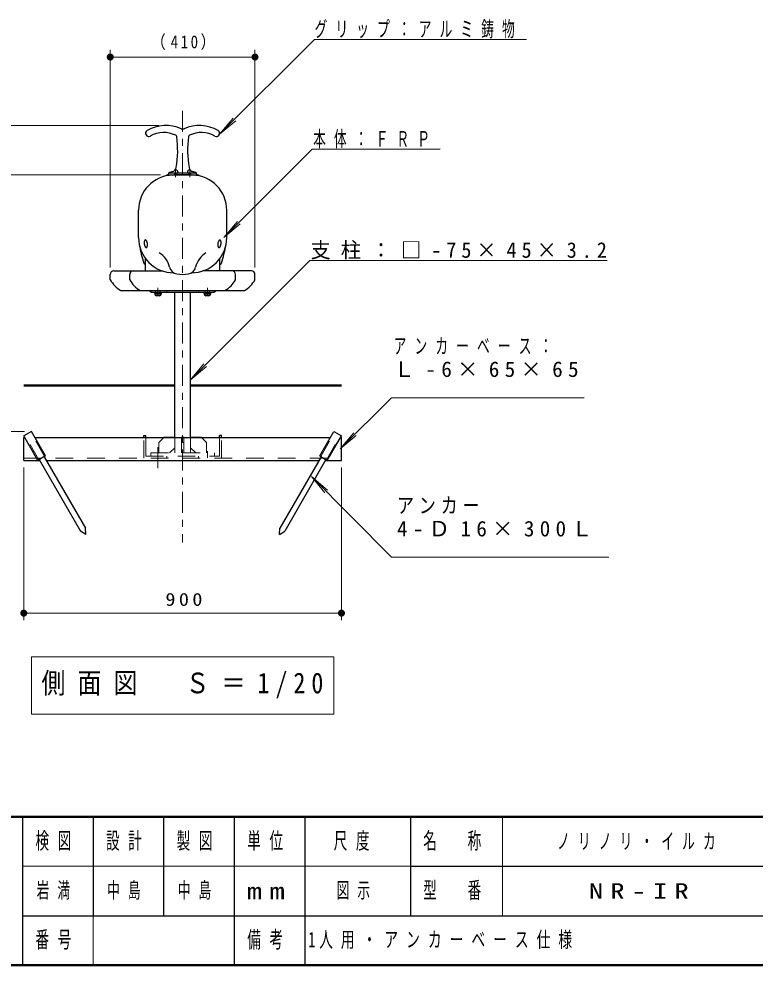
# Model space of a CAD drawing. Units: millimetres on the paper, scale 1:20. Extents: x -385 to 0, y 0 to 267.
# Drawn here: x -243 to -138.7, y 0 to 134.1 of the extents above; entities that cross this region are included whole.
import ezdxf

# ---------------------------------------------------------------- set-up
doc = ezdxf.new("R2010")
doc.units = ezdxf.units.MM
doc.linetypes.add('USER1', pattern=[4.5, 2.5, -2])
doc.linetypes.add('USER2', pattern=[6, 3, -1, 1, -1])
doc.layers.add('LY_1', color=7, linetype='Continuous', lineweight=13)
doc.styles.add('ＭＳ ゴシック', font='')
doc.styles.get('ＭＳ ゴシック').set_extended_font_data('MS Gothic')

# ---------------------------------------------------------------- blocks, each defined once
blk = doc.blocks.new('filled_dot')
at = {"color": 0, "linetype": 'Continuous', "lineweight": -2, "const_width": 1.25}
blk.add_lwpolyline([(-0.625, 0, 1), (0.625, 0, 1)], format="xyb", close=True, dxfattribs=at)

msp = doc.modelspace()

# ---------------------------------------------------------------- linework, layer by layer
at = {"layer": 'LY_1'}
for p, q in [((-201.112, 131.184), (-214.568, 117.737)), ((-201.112, 131.184), (-171.11, 131.184)), ((-230.053, 98.877), (-230.053, 129.691)), ((-209.553, 98.877), (-209.553, 129.691)), ((-230.053, 128.691), (-209.553, 128.691)), ((-214.568, 117.737), (-212.639, 120.034)), ((-214.568, 117.737), (-212.27, 119.664)), ((-223.159, 118.99), (-263.303, 118.99)), ((-201.445, 115.617), (-213.96, 103.102)), ((-201.445, 115.617), (-183.32, 115.617)), ((-222.95, 111.99), (-253.303, 111.99)), ((-213.96, 103.102), (-212.032, 105.4)), ((-213.96, 103.102), (-211.662, 105.03)), ((-201.8, 99.843), (-218.733, 82.911)), ((-201.8, 99.843), (-159.675, 99.843)), ((-218.733, 82.911), (-216.805, 85.209)), ((-218.733, 82.911), (-216.435, 84.839)), ((-190.238, 80.403), (-197.498, 73.142)), ((-190.238, 80.403), (-162.904, 80.403)), ((-242.222, 75.616), (-253.303, 75.616)), ((-197.498, 73.142), (-195.57, 75.441)), ((-197.498, 73.142), (-195.2, 75.071)), ((-242.305, 70.527), (-242.305, 48.881)), ((-197.305, 70.527), (-197.305, 48.881)), ((-201.556, 69.255), (-199.638, 66.949)), ((-201.556, 69.255), (-199.267, 67.317)), ((-190.202, 57.802), (-201.556, 69.255)), ((-190.202, 57.802), (-159.429, 57.802)), ((-197.305, 49.881), (-242.305, 49.881)), ((-241.203, 43.693), (-241.203, 35.56)), ((-198.403, 43.693), (-241.203, 43.693)), ((-198.403, 35.56), (-198.403, 43.693)), ((-241.203, 35.56), (-198.403, 35.56)), ((-174.5, 21), (-174.5, 7)), ((-242.5, 14), (-187.5, 14)), ((-232.5, 7), (-232.5, 0))]:
    msp.add_line(p, q, dxfattribs=at)
at = {"layer": 'LY_1', "linetype": 'USER2'}
for p, q in [((-219.803, 121.09), (-219.803, 59.881)), ((-220.803, 111.669), (-220.803, 112.64)), ((-218.803, 111.669), (-218.803, 112.64)), ((-223.303, 94.989), (-223.303, 95.989)), ((-216.303, 94.989), (-216.303, 95.989)), ((-223.303, 73.421), (-223.303, 70.431)), ((-216.303, 72.827), (-216.303, 71.877))]:
    msp.add_line(p, q, dxfattribs=at)
at = {"layer": 'LY_1', "lineweight": 25}
for p, q in [((-222.126, 111.917), (-222.212, 111.832)), ((-221.95, 111.99), (-217.657, 111.99)), ((-221.803, 111.99), (-221.763, 112.233)), ((-221.698, 112.29), (-217.908, 112.29)), ((-220.478, 112.426), (-220.478, 112.29)), ((-219.128, 112.426), (-219.128, 112.29)), ((-217.803, 111.99), (-217.844, 112.233)), ((-217.48, 111.917), (-217.395, 111.832)), ((-226.053, 103.11), (-226.053, 106.968)), ((-213.553, 103.11), (-213.553, 106.968)), ((-225.174, 99.35), (-225.053, 99.35)), ((-225.053, 98.377), (-225.053, 100.11)), ((-214.553, 98.377), (-214.553, 100.11)), ((-214.432, 99.35), (-214.553, 99.35)), ((-229.553, 98.377), (-222.664, 98.377)), ((-210.053, 98.377), (-216.942, 98.377)), ((-230.053, 97.127), (-230.053, 97.877)), ((-227.303, 97.127), (-227.303, 97.877)), ((-212.303, 97.127), (-212.303, 97.877)), ((-209.553, 97.127), (-209.553, 97.877)), ((-228.553, 95.602), (-211.053, 95.602)), ((-224.303, 95.602), (-224.303, 95.377)), ((-224.303, 95.377), (-215.303, 95.377)), ((-223.828, 95.377), (-223.828, 95.277)), ((-222.778, 95.277), (-223.828, 95.277)), ((-223.763, 95.277), (-223.763, 95.152)), ((-223.306, 95.277), (-223.34, 95.152)), ((-223.266, 95.277), (-223.3, 95.152)), ((-222.843, 95.277), (-222.843, 95.152)), ((-222.778, 95.277), (-222.778, 95.377)), ((-220.928, 82.127), (-220.928, 95.377)), ((-218.678, 82.127), (-218.678, 95.377)), ((-216.828, 95.377), (-216.828, 95.277)), ((-215.778, 95.277), (-216.828, 95.277)), ((-216.763, 95.277), (-216.763, 95.152)), ((-216.306, 95.277), (-216.34, 95.152)), ((-216.266, 95.277), (-216.3, 95.152)), ((-215.843, 95.277), (-215.843, 95.152)), ((-215.778, 95.277), (-215.778, 95.377)), ((-215.303, 95.602), (-215.303, 95.377)), ((-223.763, 95.152), (-222.843, 95.152)), ((-223.753, 95.152), (-223.753, 95.102)), ((-223.103, 94.852), (-223.503, 94.852)), ((-222.853, 95.152), (-222.853, 95.102)), ((-216.763, 95.152), (-215.843, 95.152)), ((-216.753, 95.152), (-216.753, 95.102)), ((-216.103, 94.852), (-216.503, 94.852)), ((-215.853, 95.152), (-215.853, 95.102)), ((-220.928, 74.827), (-220.928, 82.127)), ((-218.678, 74.827), (-218.678, 82.127)), ((-241.222, 75.616), (-242.305, 74.991)), ((-239.222, 72.152), (-241.222, 75.616)), ((-200.387, 72.152), (-198.387, 75.616)), ((-198.387, 75.616), (-197.305, 74.991)), ((-240.305, 71.527), (-242.305, 74.991)), ((-242.305, 71.527), (-242.305, 74.777)), ((-242.305, 74.777), (-242.181, 74.777)), ((-240.738, 74.777), (-198.872, 74.777)), ((-225.305, 75.077), (-225.005, 75.077)), ((-225.305, 74.777), (-225.305, 75.077)), ((-225.005, 74.777), (-225.005, 75.077)), ((-214.301, 75.077), (-214.601, 75.077)), ((-214.601, 74.777), (-214.601, 75.077)), ((-214.301, 74.777), (-214.301, 75.077)), ((-199.305, 71.527), (-197.305, 74.991)), ((-197.429, 74.777), (-197.305, 74.777)), ((-197.305, 71.527), (-197.305, 74.777)), ((-242.305, 71.527), (-240.045, 71.527)), ((-239.222, 72.152), (-240.305, 71.527)), ((-240.11, 71.639), (-234.263, 61.511)), ((-239.417, 72.039), (-233.57, 61.911)), ((-239.121, 71.527), (-200.485, 71.527)), ((-200.189, 72.039), (-206.036, 61.911)), ((-199.496, 71.639), (-205.344, 61.511)), ((-200.387, 72.152), (-199.305, 71.527)), ((-199.561, 71.527), (-197.305, 71.527)), ((-233.506, 61.001), (-233.57, 61.911)), ((-206.1, 61.001), (-206.036, 61.911)), ((-233.506, 61.001), (-234.263, 61.511)), ((-206.1, 61.001), (-205.344, 61.511)), ((-242.5, 21), (-242.5, 0)), ((-232.5, 21), (-232.5, 7)), ((-222.5, 21), (-222.5, 7)), ((-212.5, 21), (-212.5, 0)), ((-202.5, 21), (-202.5, 7)), ((-187.5, 21), (-187.5, 7)), ((-187.5, 14), (-70, 14)), ((-242.5, 7), (0, 7)), ((-202.5, 7), (-202.5, 0))]:
    msp.add_line(p, q, dxfattribs=at)
at = {"layer": 'LY_1', "linetype": 'USER1'}
for p, q in [((-220.978, 111.99), (-220.978, 112.29)), ((-220.628, 111.99), (-220.628, 112.29)), ((-218.978, 111.99), (-218.978, 112.29)), ((-218.628, 111.99), (-218.628, 112.29)), ((-223.628, 95.377), (-223.628, 95.602)), ((-222.978, 95.377), (-222.978, 95.602)), ((-222.028, 95.602), (-222.028, 95.377)), ((-217.578, 95.602), (-217.578, 95.377)), ((-216.628, 95.377), (-216.628, 95.602)), ((-215.978, 95.377), (-215.978, 95.602)), ((-239.361, 72.072), (-241.361, 75.536)), ((-200.249, 72.072), (-198.249, 75.536)), ((-240.166, 71.607), (-242.166, 75.071)), ((-225.305, 71.827), (-225.305, 74.777)), ((-225.005, 72.127), (-225.005, 74.777)), ((-223.178, 74.077), (-222.428, 74.827)), ((-223.178, 74.077), (-223.178, 72.577)), ((-220.928, 74.827), (-222.428, 74.827)), ((-220.928, 72.577), (-220.928, 74.827)), ((-219.953, 74.827), (-219.953, 72.577)), ((-219.653, 74.827), (-219.953, 74.827)), ((-219.653, 74.077), (-219.953, 74.077)), ((-219.653, 72.577), (-219.653, 74.827)), ((-218.678, 74.827), (-217.178, 74.827)), ((-218.678, 72.577), (-218.678, 74.827)), ((-216.428, 74.077), (-217.178, 74.827)), ((-216.428, 74.077), (-216.428, 72.577)), ((-214.601, 72.127), (-214.601, 74.777)), ((-214.301, 71.827), (-214.301, 74.777)), ((-199.443, 71.607), (-197.443, 75.071)), ((-224.303, 72.577), (-215.303, 72.577)), ((-224.303, 72.577), (-224.303, 72.127)), ((-220.928, 73.327), (-221.678, 72.577)), ((-218.678, 73.327), (-217.928, 72.577)), ((-215.303, 72.577), (-215.303, 72.127)), ((-242.305, 71.827), (-197.305, 71.827)), ((-225.005, 72.127), (-214.601, 72.127)), ((-222.055, 71.827), (-222.055, 72.127)), ((-217.551, 71.827), (-217.551, 72.127))]:
    msp.add_line(p, q, dxfattribs=at)
at = {"layer": 'LY_1', "lineweight": 50}
for p, q in [((-242.305, 82.127), (-220.928, 82.127)), ((-218.678, 82.127), (-197.305, 82.127)), ((-385, 21), (0, 21)), ((-385, 0), (0, 0))]:
    msp.add_line(p, q, dxfattribs=at)
at = {"layer": 'LY_1', "lineweight": 25}
for points in [[(-225.091, 102.764), (-225.11, 102.759), (-225.128, 102.75), (-225.145, 102.738), (-225.161, 102.721), (-225.177, 102.7), (-225.191, 102.676), (-225.203, 102.649), (-225.215, 102.618), (-225.224, 102.584), (-225.232, 102.548), (-225.239, 102.509), (-225.244, 102.468), (-225.247, 102.425), (-225.248, 102.38), (-225.247, 102.335), (-225.245, 102.288), (-225.241, 102.241), (-225.235, 102.194), (-225.228, 102.147), (-225.219, 102.101), (-225.208, 102.055), (-225.196, 102.011), (-225.183, 101.969), (-225.168, 101.928), (-225.152, 101.89), (-225.135, 101.855), (-225.117, 101.822), (-225.098, 101.792), (-225.079, 101.765), (-225.059, 101.742), (-225.039, 101.723), (-225.019, 101.708), (-224.999, 101.696), (-224.979, 101.688), (-224.959, 101.685), (-224.939, 101.686), (-224.92, 101.69), (-224.902, 101.699), (-224.885, 101.712), (-224.868, 101.729), (-224.853, 101.749), (-224.839, 101.773), (-224.826, 101.801), (-224.815, 101.832), (-224.806, 101.865), (-224.797, 101.902), (-224.791, 101.941), (-224.786, 101.982), (-224.783, 102.025), (-224.782, 102.07), (-224.782, 102.115), (-224.785, 102.162), (-224.789, 102.209), (-224.795, 102.256), (-224.802, 102.303), (-224.811, 102.349), (-224.822, 102.394), (-224.834, 102.438), (-224.847, 102.481), (-224.862, 102.521), (-224.878, 102.559), (-224.895, 102.595), (-224.913, 102.628), (-224.931, 102.658), (-224.951, 102.684), (-224.97, 102.707), (-224.99, 102.727), (-225.011, 102.742), (-225.031, 102.754), (-225.051, 102.761), (-225.071, 102.765)], [(-214.516, 102.764), (-214.535, 102.765), (-214.555, 102.761), (-214.575, 102.754), (-214.596, 102.742), (-214.616, 102.727), (-214.636, 102.707), (-214.656, 102.684), (-214.675, 102.658), (-214.694, 102.628), (-214.712, 102.595), (-214.728, 102.559), (-214.744, 102.521), (-214.759, 102.481), (-214.773, 102.438), (-214.785, 102.394), (-214.795, 102.349), (-214.804, 102.303), (-214.812, 102.256), (-214.818, 102.209), (-214.822, 102.162), (-214.824, 102.115), (-214.824, 102.07), (-214.823, 102.025), (-214.82, 101.982), (-214.815, 101.941), (-214.809, 101.902), (-214.801, 101.865), (-214.791, 101.832), (-214.78, 101.801), (-214.767, 101.773), (-214.753, 101.749), (-214.738, 101.729), (-214.722, 101.712), (-214.704, 101.699), (-214.686, 101.69), (-214.667, 101.686), (-214.648, 101.685), (-214.628, 101.688), (-214.608, 101.696), (-214.587, 101.708), (-214.567, 101.723), (-214.547, 101.742), (-214.527, 101.765), (-214.508, 101.792), (-214.489, 101.822), (-214.471, 101.855), (-214.454, 101.89), (-214.439, 101.928), (-214.424, 101.969), (-214.41, 102.011), (-214.398, 102.055), (-214.388, 102.101), (-214.379, 102.147), (-214.371, 102.194), (-214.365, 102.241), (-214.361, 102.288), (-214.359, 102.335), (-214.359, 102.38), (-214.36, 102.425), (-214.363, 102.468), (-214.368, 102.509), (-214.374, 102.548), (-214.382, 102.584), (-214.392, 102.618), (-214.403, 102.649), (-214.416, 102.676), (-214.43, 102.7), (-214.445, 102.721), (-214.461, 102.738), (-214.479, 102.75), (-214.497, 102.759)]]:
    msp.add_lwpolyline(points, close=True, dxfattribs=at)
for centre, radius, start, end in [((-224.603, 117.88), 0.45, 121.99795, 301.47495), ((-222.159, 113.689), 5.302, 66.03817, 120.2464), ((-219.803, 118.99), 0.5, 244.90522, 293.96183), ((-217.447, 113.689), 5.302, 59.75359, 113.96183), ((-215.003, 117.88), 0.45, 238.52505, 58.00205), ((-222.476, 114.123), 3.867, 63.93779, 119.52067), ((-220.887, 117.372), 0.25, 7.92634, 63.93779), ((-234.74, 115.444), 14.237, 350.31358, 7.92634), ((-204.866, 115.444), 14.237, 172.07366, 189.68642), ((-218.72, 117.372), 0.25, 116.06221, 172.07366), ((-217.13, 114.123), 3.867, 60.47933, 116.06221), ((-221.445, 113.174), 0.75, 284.97132, 349.8444), ((-220.75, 112.426), 0.272, 0, 132.90123), ((-218.856, 112.426), 0.272, 47.09877, 180), ((-218.161, 113.174), 0.75, 190.1556, 255.02868), ((-221.053, 106.968), 5, 92.04671, 180), ((-221.95, 111.74), 0.25, 90, 135), ((-221.664, 112.216), 0.1, 109.74989, 170.53768), ((-219.803, 107.033), 5.607, 104.97132, 109.74989), ((-219.803, 71.99), 40, 87.95329, 92.04671), ((-218.553, 106.968), 5, 0, 87.95329), ((-219.803, 107.033), 5.607, 70.25011, 75.02868), ((-217.942, 112.216), 0.1, 9.46232, 70.25011), ((-217.657, 111.74), 0.25, 45, 90), ((-221.053, 103.11), 5, 180, 270.05425), ((-183.811, 110.779), 43.023, 191.63528, 195.25265), ((-218.553, 103.11), 5, 269.94575, 0), ((-255.795, 110.779), 43.023, 344.74735, 348.36472), ((-224.843, 98.159), 3.285, 13.20667, 58.08955), ((-214.763, 98.159), 3.285, 121.91045, 166.79333), ((-225.174, 99.5), 0.15, 195.25265, 270), ((-214.432, 99.5), 0.15, 270, 344.74735), ((-229.553, 97.877), 0.5, 90, 180), ((-226.803, 97.877), 0.5, 90, 180), ((-220.428, 99.195), 1.25, 193.20667, 260.40593), ((-219.803, 102.893), 5, 260.40593, 279.59407), ((-219.178, 99.195), 1.25, 279.59407, 346.79333), ((-212.803, 97.877), 0.5, 0, 90), ((-210.053, 97.877), 0.5, 0, 90), ((-226.555, 99.067), 4, 209.01784, 240.03514), ((-223.805, 99.067), 4, 209.01784, 240.03514), ((-215.801, 99.067), 4, 299.96486, 330.98216), ((-213.051, 99.067), 4, 299.96486, 330.98216), ((-224.228, 95.677), 0.3, 194.47751, 270), ((-215.378, 95.677), 0.3, 270, 345.52249), ((-223.503, 95.102), 0.25, 180, 270), ((-223.103, 95.102), 0.25, 270, 0), ((-216.503, 95.102), 0.25, 180, 270), ((-216.103, 95.102), 0.25, 270, 0)]:
    msp.add_arc(centre, radius, start, end, dxfattribs=at)

# ---------------------------------------------------------------- block references
at = {"layer": 'LY_1', "xscale": 0.4, "yscale": 0.4}
for p in [(-230.053, 128.691), (-242.305, 49.881)]:
    msp.add_blockref('filled_dot', p, dxfattribs=at)
at = {"layer": 'LY_1', "xscale": 0.4, "yscale": 0.4, "rotation": 180}
for p in [(-209.553, 128.691), (-197.305, 49.881)]:
    msp.add_blockref('filled_dot', p, dxfattribs=at)

# ---------------------------------------------------------------- texts
at = {"layer": 'LY_1', "style": 'ＭＳ ゴシック'}
for s, insert, char_height, attachment_point in [('\\T1.64;\\W0.6;グリップ：アルミ鋳物', (-201.11, 131.334), 2.199, 7), ('\\T1.33;\\W0.85;（410）', (-219.378, 129.691), 1.833, 8), ('\\T1.64;\\W0.6;本体：ＦＲＰ', (-201.32, 115.767), 2.199, 7), ('\\T1.5;\\W0.95;支柱：□-75×45×3.2', (-201.675, 99.993), 2.199, 7), ('\\T1.64;\\W0.6;アンカーベース：', (-189.904, 88.853), 2.199, 1), ('\\T1.5;Ｌ-6×65×65', (-189.904, 85.553), 2.199, 1), ('\\T1.29;\\W0.8;アンカー', (-189.429, 66.252), 2.199, 1), ('\\T1.5;4-Ｄ16×300Ｌ', (-189.429, 62.952), 2.199, 1), ('\\T1.33;\\W1.15;900', (-219.388, 50.881), 1.833, 8), ('\\T1.5;\\W0.85;側面図\u3000Ｓ＝1/20', (-239.803, 39.627), 2.933, 4), ('\\T1.64;\\W0.6;検図', (-237.5, 17.5), 2.346, 5), ('\\T1.64;\\W0.6;設計', (-227.5, 17.5), 2.346, 5), ('\\T1.64;\\W0.6;製図', (-217.5, 17.5), 2.346, 5), ('\\T1.64;\\W0.6;単位', (-207.5, 17.5), 2.346, 5), ('\\T1.64;\\W0.6;尺度', (-195.25, 17.5), 2.346, 5), ('\\T1.64;\\W0.6;名\u3000称', (-181, 17.5), 2.346, 5), ('\\T1.64;\\W0.6;ノリノリ・イルカ', (-166.75, 17.5), 2.199, 4), ('\\T1.64;\\W0.6;型\u3000番', (-181, 10.5), 2.346, 5), ('\\T1.64;\\W0.6;岩満', (-240.5, 10.5), 2.199, 4), ('\\T1.64;\\W0.6;中島', (-230.5, 10.5), 2.199, 4), ('\\T1.64;\\W0.6;中島', (-220.5, 10.5), 2.199, 4), ('\\T1.5;\\W1.35;mm', (-207.5, 10.5), 2.346, 5), ('\\T1.64;\\W0.6;図示', (-198, 10.5), 2.199, 4), ('\\T1.5;\\W1.35;NR-IR', (-162.25, 10.5), 2.199, 4), ('\\T1.64;\\W0.6;番号', (-237.5, 3.5), 2.346, 5), ('\\T1.64;\\W0.6;備考', (-207.5, 3.5), 2.346, 5), ('\\T1.58;\\W0.65;1人用・アンカーベース仕様', (-202, 3.5), 2.199, 4)]:
    msp.add_mtext(s, dxfattribs=dict(at, insert=insert, char_height=char_height, attachment_point=attachment_point))

doc.saveas('drawing.dxf')
